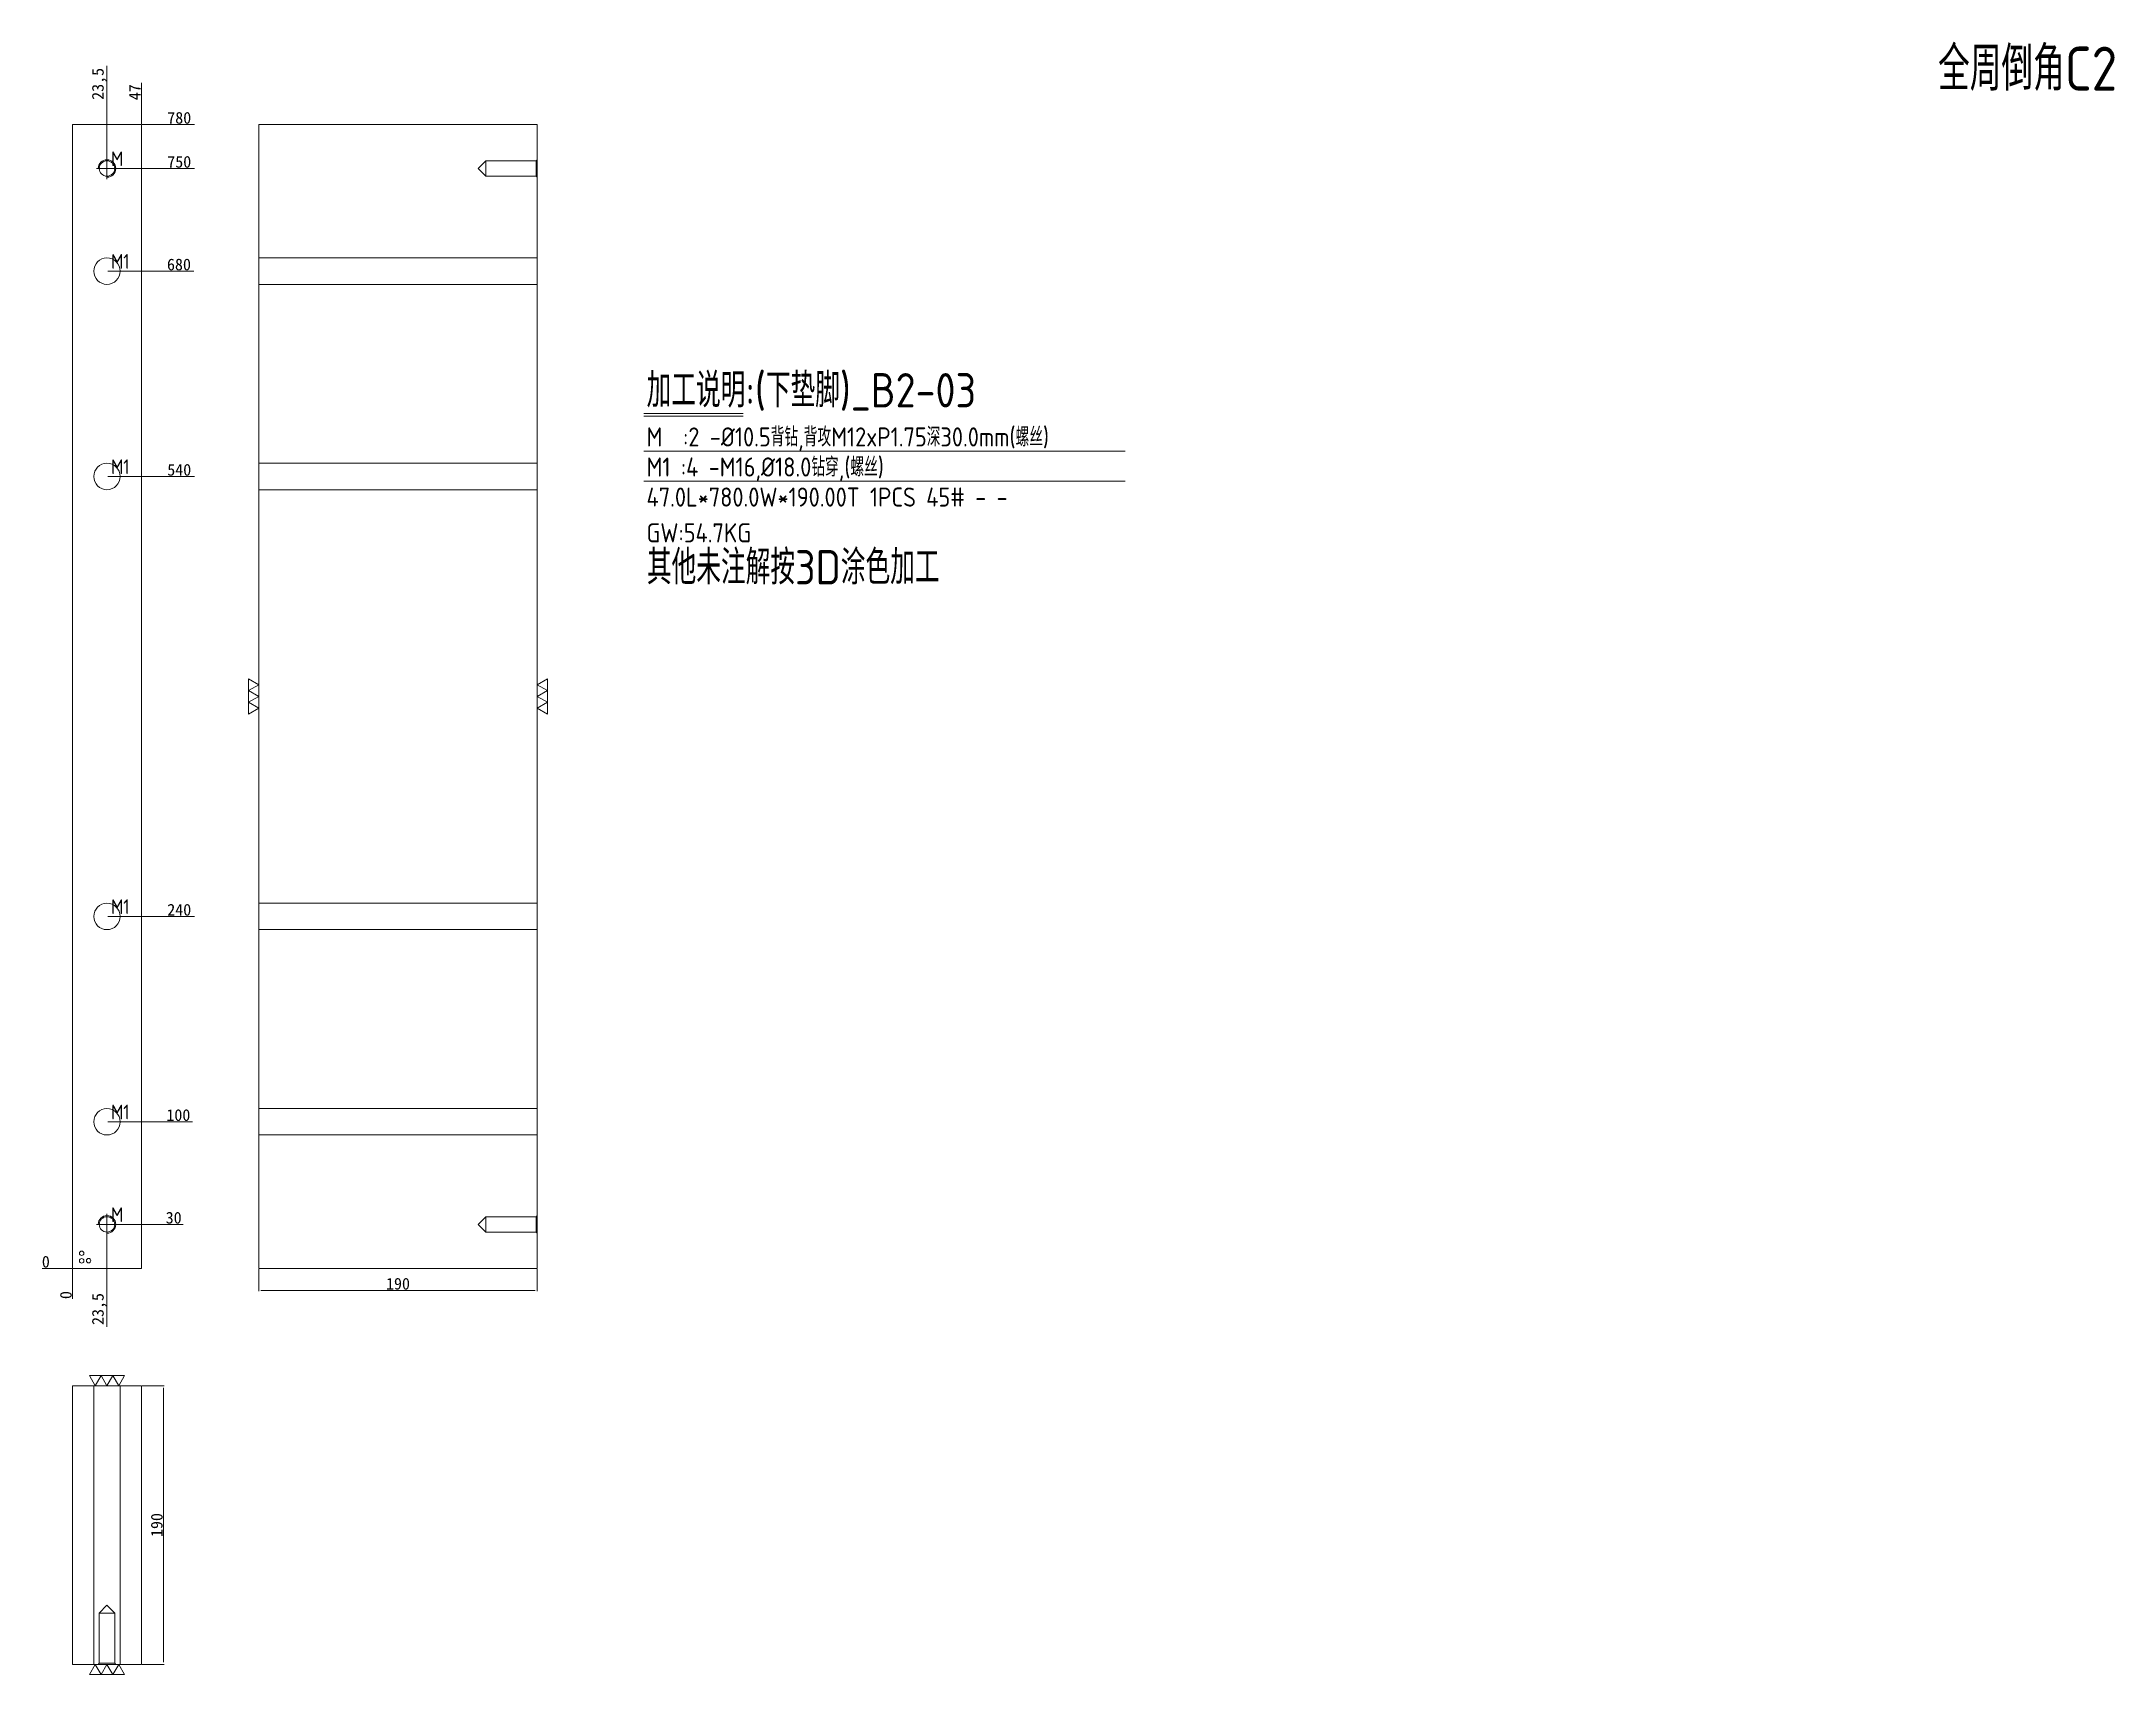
# Model space of a CAD drawing. Header units: millimetres. Extents: x 14296 to 15710, y 23513 to 24627.
import ezdxf

# ---------------------------------------------------------------- set-up
doc = ezdxf.new("R2010")
doc.units = ezdxf.units.MM
doc.linetypes.add('CENTER', pattern=[0])
doc.linetypes.add('DASHED', pattern=[0])
doc.layers.add('B2', color=7, linetype='Continuous', true_color=0xffffff)
doc.layers.add('U1', color=7, linetype='Continuous', true_color=0xffffff)
doc.layers.add('dim', color=4, linetype='Continuous')
doc.layers.add('dim_temp', color=161, linetype='Continuous', lineweight=9)
doc.styles.add('_PUG_ERP', font='txt')
doc.styles.add('gbenor', font='gbenor.shx', dxfattribs={"bigfont": 'gbcbig'})
doc.dimstyles.new('_PUG_ERP', dxfattribs={"dimtxt": 8, "dimasz": 1.5, "dimexe": 0.5, "dimexo": 0.5, "dimgap": 0.5, "dimtad": 1, "dimtxsty": '_PUG_ERP', "dimblk": 'CLOSEDBLANK', "dimcen": 0, "dimclrd": 4, "dimclre": 4, "dimclrt": 3, "dimazin": 3, "dimtfac": 1, "dimtmove": 0, "dimatfit": 3, "dimldrblk": 'CLOSEDBLANK', "dimlwd": 9, "dimlwe": 9})

# ---------------------------------------------------------------- blocks, each defined once
blk = doc.blocks.new('*D1266')
at = {"layer": 'Defpoints', "color": 0}
for p in [(14340.3, 23820), (14378.8, 23820), (14316.8, 23790)]:
    blk.add_point(p, dxfattribs=at)
at = {"layer": 'dim_temp', "color": 4, "lineweight": 9}
blk.add_line((14340.8, 23820), (14392.3, 23820), dxfattribs=at)
at = {"layer": 'dim_temp', "color": 3, "lineweight": 18, "insert": (14385.8, 23824.5), "char_height": 8, "attachment_point": 5, "style": '_PUG_ERP'}
blk.add_mtext('30', dxfattribs=at)
blk = doc.blocks.new('_ClosedBlank')
blk = doc.blocks.new('*D1267')
at = {"layer": 'Defpoints', "color": 0}
for p in [(14340.3, 23890), (14378.8, 23890), (14316.8, 23790)]:
    blk.add_point(p, dxfattribs=at)
at = {"layer": 'dim_temp', "color": 4, "lineweight": 9}
blk.add_line((14340.8, 23890), (14398.7, 23890), dxfattribs=at)
at = {"layer": 'dim_temp', "color": 3, "lineweight": 18, "insert": (14389, 23894.5), "char_height": 8, "attachment_point": 5, "style": '_PUG_ERP'}
blk.add_mtext('100', dxfattribs=at)
blk = doc.blocks.new('*D1268')
at = {"layer": 'Defpoints', "color": 0}
for p in [(14340.3, 24030), (14378.8, 24030), (14316.8, 23790)]:
    blk.add_point(p, dxfattribs=at)
at = {"layer": 'dim_temp', "color": 4, "lineweight": 9}
blk.add_line((14340.8, 24030), (14399.9, 24030), dxfattribs=at)
at = {"layer": 'dim_temp', "color": 3, "lineweight": 18, "insert": (14389.6, 24034.5), "char_height": 8, "attachment_point": 5, "style": '_PUG_ERP'}
blk.add_mtext('240', dxfattribs=at)
blk = doc.blocks.new('*D1269')
at = {"layer": 'Defpoints', "color": 0}
for p in [(14340.3, 24330), (14378.8, 24330), (14316.8, 23790)]:
    blk.add_point(p, dxfattribs=at)
at = {"layer": 'dim_temp', "color": 4, "lineweight": 9}
blk.add_line((14340.8, 24330), (14399.9, 24330), dxfattribs=at)
at = {"layer": 'dim_temp', "color": 3, "lineweight": 18, "insert": (14389.6, 24334.5), "char_height": 8, "attachment_point": 5, "style": '_PUG_ERP'}
blk.add_mtext('540', dxfattribs=at)
blk = doc.blocks.new('*D1270')
at = {"layer": 'Defpoints', "color": 0}
for p in [(14340.3, 24470), (14378.8, 24470), (14316.8, 23790)]:
    blk.add_point(p, dxfattribs=at)
at = {"layer": 'dim_temp', "color": 4, "lineweight": 9}
blk.add_line((14340.8, 24470), (14399.5, 24470), dxfattribs=at)
at = {"layer": 'dim_temp', "color": 3, "lineweight": 18, "insert": (14389.4, 24474.5), "char_height": 8, "attachment_point": 5, "style": '_PUG_ERP'}
blk.add_mtext('680', dxfattribs=at)
blk = doc.blocks.new('*D1271')
at = {"layer": 'Defpoints', "color": 0}
for p in [(14340.3, 24540), (14378.8, 24540), (14316.8, 23790)]:
    blk.add_point(p, dxfattribs=at)
at = {"layer": 'dim_temp', "color": 4, "lineweight": 9}
blk.add_line((14340.8, 24540), (14399.9, 24540), dxfattribs=at)
at = {"layer": 'dim_temp', "color": 3, "lineweight": 18, "insert": (14389.6, 24544.5), "char_height": 8, "attachment_point": 5, "style": '_PUG_ERP'}
blk.add_mtext('750', dxfattribs=at)
blk = doc.blocks.new('*D1272')
at = {"layer": 'Defpoints', "color": 0}
for p in [(14363.8, 24570), (14378.8, 24570), (14316.8, 23790)]:
    blk.add_point(p, dxfattribs=at)
at = {"layer": 'dim_temp', "color": 4, "lineweight": 9}
blk.add_line((14364.3, 24570), (14399.9, 24570), dxfattribs=at)
at = {"layer": 'dim_temp', "color": 3, "lineweight": 18, "insert": (14389.6, 24574.5), "char_height": 8, "attachment_point": 5, "style": '_PUG_ERP'}
blk.add_mtext('780', dxfattribs=at)
blk = doc.blocks.new('*D1273')
at = {"layer": 'Defpoints', "color": 0}
for p in [(14301.8, 23790), (14316.8, 23790), (14316.8, 23790)]:
    blk.add_point(p, dxfattribs=at)
at = {"layer": 'dim_temp', "color": 4, "lineweight": 9}
blk.add_line((14316.3, 23790), (14296, 23790), dxfattribs=at)
at = {"layer": 'dim_temp', "color": 3, "lineweight": 18, "insert": (14298.6, 23794.5), "char_height": 8, "attachment_point": 5, "style": '_PUG_ERP'}
blk.add_mtext('0', dxfattribs=at)
blk = doc.blocks.new('*D1274')
at = {"layer": 'Defpoints', "color": 0}
for p in [(14340.3, 23820), (14316.8, 23790), (14340.3, 23775)]:
    blk.add_point(p, dxfattribs=at)
at = {"layer": 'dim_temp', "color": 4, "lineweight": 9}
blk.add_line((14340.3, 23819.5), (14340.3, 23750.1), dxfattribs=at)
at = {"layer": 'dim_temp', "color": 3, "lineweight": 18, "insert": (14335.1, 23762.3), "char_height": 8, "attachment_point": 5, "rotation": 90, "style": '_PUG_ERP'}
blk.add_mtext('23,5', dxfattribs=at)
blk = doc.blocks.new('*D1275')
at = {"layer": 'Defpoints', "color": 0}
for p in [(14316.8, 23790), (14316.8, 23790), (14316.8, 23775)]:
    blk.add_point(p, dxfattribs=at)
at = {"layer": 'dim_temp', "color": 4, "lineweight": 9}
blk.add_line((14316.8, 23789.5), (14316.8, 23769.2), dxfattribs=at)
at = {"layer": 'dim_temp', "color": 3, "lineweight": 18, "insert": (14312.3, 23771.8), "char_height": 8, "attachment_point": 5, "rotation": 90, "style": '_PUG_ERP'}
blk.add_mtext('0', dxfattribs=at)
blk = doc.blocks.new('*D1276')
at = {"layer": 'Defpoints', "color": 0}
for p in [(14363.8, 24585), (14363.8, 24570), (14316.8, 23790)]:
    blk.add_point(p, dxfattribs=at)
at = {"layer": 'dim_temp', "color": 4, "lineweight": 9}
blk.add_line((14363.8, 24570.5), (14363.8, 24598.5), dxfattribs=at)
at = {"layer": 'dim_temp', "color": 3, "lineweight": 18, "insert": (14359.3, 24592), "char_height": 8, "attachment_point": 5, "rotation": 90, "style": '_PUG_ERP'}
blk.add_mtext('47', dxfattribs=at)
blk = doc.blocks.new('*D1277')
at = {"layer": 'Defpoints', "color": 0}
for p in [(14340.3, 24585), (14340.3, 24540), (14316.8, 23790)]:
    blk.add_point(p, dxfattribs=at)
at = {"layer": 'dim_temp', "color": 4, "lineweight": 9}
blk.add_line((14340.3, 24540.5), (14340.3, 24609.9), dxfattribs=at)
at = {"layer": 'dim_temp', "color": 3, "lineweight": 18, "insert": (14335.1, 24597.7), "char_height": 8, "attachment_point": 5, "rotation": 90, "style": '_PUG_ERP'}
blk.add_mtext('23,5', dxfattribs=at)
blk = doc.blocks.new('*D1278')
at = {"layer": 'Defpoints', "color": 0}
for p in [(14363.8, 23710), (14363.8, 23520), (14378.8, 23520)]:
    blk.add_point(p, dxfattribs=at)
at = {"layer": 'dim_temp', "color": 4, "lineweight": 9}
for p, q in [((14364.3, 23710), (14379.3, 23710)), ((14378.8, 23708.5), (14378.8, 23521.5)), ((14364.3, 23520), (14379.3, 23520))]:
    blk.add_line(p, q, dxfattribs=at)
at = {"layer": 'dim_temp', "color": 3, "lineweight": 18, "insert": (14374.3, 23615), "char_height": 8, "attachment_point": 5, "rotation": 90, "style": '_PUG_ERP'}
blk.add_mtext('190', dxfattribs=at)
blk = doc.blocks.new('*D1279')
at = {"layer": 'Defpoints', "color": 0}
for p in [(14443.8, 23790), (14633.8, 23790), (14633.8, 23775)]:
    blk.add_point(p, dxfattribs=at)
at = {"layer": 'dim_temp', "color": 4, "lineweight": 9}
for p, q in [((14443.8, 23789.5), (14443.8, 23774.5)), ((14633.8, 23789.5), (14633.8, 23774.5)), ((14445.3, 23775), (14632.3, 23775))]:
    blk.add_line(p, q, dxfattribs=at)
at = {"layer": 'dim_temp', "color": 3, "lineweight": 18, "insert": (14538.8, 23779.5), "char_height": 8, "attachment_point": 5, "style": '_PUG_ERP'}
blk.add_mtext('190', dxfattribs=at)

msp = doc.modelspace()

# ---------------------------------------------------------------- linework, layer by layer
at = {"layer": 'B2', "color": 135, "linetype": 'Continuous', "lineweight": 18}
for p, q in [((14316.814, 24570), (14363.814, 24570)), ((14316.814, 24570), (14316.814, 23790)), ((14363.814, 24570), (14363.814, 23790)), ((14633.814, 24570), (14443.814, 24570)), ((14443.814, 24570), (14443.814, 23790)), ((14633.814, 24570), (14633.814, 23790)), ((14363.814, 23790), (14316.814, 23790)), ((14443.814, 23790), (14633.814, 23790)), ((14316.814, 23710), (14316.814, 23520)), ((14363.814, 23710), (14316.814, 23710)), ((14363.814, 23710), (14363.814, 23520)), ((14316.814, 23520), (14363.814, 23520))]:
    msp.add_line(p, q, dxfattribs=at)
at = {"layer": 'B2', "color": 1, "linetype": 'CENTER', "lineweight": 18, "ltscale": 0.583504}
for p, q in [((14333.114, 24540), (14347.514, 24540)), ((14340.314, 24532.8), (14340.314, 24547.2)), ((14333.114, 23820), (14347.514, 23820)), ((14340.314, 23812.8), (14340.314, 23827.2))]:
    msp.add_line(p, q, dxfattribs=at)
at = {"layer": 'B2', "color": 5, "linetype": 'DASHED', "lineweight": 13, "ltscale": 0.583504}
for p, q in [((14598.814, 24545.253), (14593.561, 24540)), ((14593.561, 24540), (14598.814, 24534.747)), ((14633.067, 24545.253), (14598.814, 24545.253)), ((14598.814, 24534.747), (14598.814, 24545.253)), ((14598.814, 24534.747), (14633.067, 24534.747)), ((14633.814, 24546), (14633.067, 24545.253)), ((14633.067, 24545.253), (14633.067, 24534.747)), ((14633.067, 24534.747), (14633.814, 24534)), ((14598.814, 23825.253), (14593.561, 23820)), ((14593.561, 23820), (14598.814, 23814.747)), ((14633.067, 23825.253), (14598.814, 23825.253)), ((14598.814, 23825.253), (14598.814, 23814.747)), ((14598.814, 23814.747), (14633.067, 23814.747)), ((14633.814, 23826), (14633.067, 23825.253)), ((14633.067, 23814.747), (14633.067, 23825.253)), ((14633.067, 23814.747), (14633.814, 23814)), ((14340.314, 23560.253), (14335.061, 23555)), ((14345.567, 23555), (14340.314, 23560.253)), ((14335.061, 23555), (14335.061, 23520.747)), ((14335.061, 23555), (14345.567, 23555)), ((14345.567, 23520.747), (14345.567, 23555)), ((14335.061, 23520.747), (14334.314, 23520)), ((14335.061, 23520.747), (14345.567, 23520.747)), ((14346.314, 23520), (14345.567, 23520.747))]:
    msp.add_line(p, q, dxfattribs=at)
at = {"layer": 'B2', "color": 31, "linetype": 'DASHED', "lineweight": 13, "ltscale": 0.583504}
for p, q in [((14633.814, 24479.003), (14443.814, 24479.003)), ((14443.814, 24460.997), (14633.814, 24460.997)), ((14633.814, 24339.003), (14443.814, 24339.003)), ((14443.814, 24320.997), (14633.814, 24320.997)), ((14633.814, 24039.003), (14443.814, 24039.003)), ((14443.814, 24020.997), (14633.814, 24020.997)), ((14633.814, 23899.003), (14443.814, 23899.003)), ((14443.814, 23880.997), (14633.814, 23880.997)), ((14331.311, 23710), (14331.311, 23520)), ((14349.318, 23520), (14349.318, 23710))]:
    msp.add_line(p, q, dxfattribs=at)
at = {"layer": 'B2', "color": 30, "linetype": 'DASHED', "lineweight": 13, "ltscale": 0.583504}
for centre in [(14340.314, 24540), (14340.314, 23820)]:
    msp.add_circle(centre, 5.253, dxfattribs=at)
at = {"layer": 'B2', "color": 42, "linetype": 'Continuous', "lineweight": 18}
for centre in [(14340.314, 24470), (14340.314, 24330), (14340.314, 24030), (14340.314, 23890)]:
    msp.add_circle(centre, 9.004, dxfattribs=at)
at = {"layer": 'B2', "color": 30, "linetype": 'DASHED', "lineweight": 18, "ltscale": 0.583504}
for centre in [(14340.314, 24540), (14340.314, 23820)]:
    msp.add_arc(centre, 6, 270, 180, dxfattribs=at)
at = {"layer": 'dim', "color": 8, "linetype": 'Continuous', "lineweight": 18}
for p, q in [((14706.414, 24373.05), (14774.228, 24373.05)), ((14706.414, 24371.1), (14774.228, 24371.1)), ((14706.414, 24347.35), (15034.95, 24347.35)), ((14706.414, 24326.85), (15034.95, 24326.85))]:
    msp.add_line(p, q, dxfattribs=at)
at = {"layer": 'dim', "color": 20, "linetype": 'Continuous', "lineweight": 18}
for p, q in [((14443.814, 24188), (14436.886, 24192)), ((14436.886, 24192), (14436.886, 24168)), ((14443.814, 24188), (14436.886, 24184)), ((14443.814, 24180), (14436.886, 24184)), ((14633.814, 24188), (14640.742, 24192)), ((14633.814, 24188), (14640.742, 24184)), ((14633.814, 24180), (14640.742, 24184)), ((14640.742, 24192), (14640.742, 24168)), ((14443.814, 24180), (14436.886, 24176)), ((14443.814, 24172), (14436.886, 24176)), ((14443.814, 24172), (14436.886, 24168)), ((14633.814, 24180), (14640.742, 24176)), ((14633.814, 24172), (14640.742, 24176)), ((14633.814, 24172), (14640.742, 24168)), ((14332.314, 23710), (14328.314, 23716.928)), ((14352.314, 23716.928), (14328.314, 23716.928)), ((14332.314, 23710), (14336.314, 23716.928)), ((14340.314, 23710), (14336.314, 23716.928)), ((14340.314, 23710), (14344.314, 23716.928)), ((14348.314, 23710), (14344.314, 23716.928)), ((14348.314, 23710), (14352.314, 23716.928)), ((14332.314, 23520), (14328.314, 23513.072)), ((14332.314, 23520), (14336.314, 23513.072)), ((14340.314, 23520), (14336.314, 23513.072)), ((14340.314, 23520), (14344.314, 23513.072)), ((14348.314, 23520), (14344.314, 23513.072)), ((14348.314, 23520), (14352.314, 23513.072)), ((14352.314, 23513.072), (14328.314, 23513.072))]:
    msp.add_line(p, q, dxfattribs=at)
at = {"layer": 'dim', "lineweight": 18}
for centre in [(14323.022, 23800.32), (14323.022, 23795.15), (14327.763, 23795.258)]:
    msp.add_circle(centre, 1.523, dxfattribs=at)

# ---------------------------------------------------------------- texts
at = {"layer": 'dim', "color": 4, "lineweight": 18, "style": 'gbenor'}
for s, height, p in [('M', 10, (14343.074, 24541.631)), ('M1', 10, (14343.135, 24471.661)), ('加工说明:(下垫脚)_B2-03', 23.4, (14708.4, 24377.089)), ('M  :2 -%%c10.5背钻,背攻M12xP1.75深30.0mm(螺丝)', 13, (14708.364, 24350.46)), ('M1', 10, (14343.135, 24331.661)), ('M1 :4 -M16,%%c18.0钻穿,(螺丝)', 13, (14708.364, 24329.96)), ('47.0L*780.0W*190.00T 1PCS 45# - - ', 13, (14708.364, 24309.46)), ('GW:54.7KG ', 13, (14708.364, 24285.06)), ('M1', 10, (14343.135, 24031.661)), ('M1', 10, (14343.135, 23891.661)), ('M', 10, (14343.074, 23821.631))]:
    msp.add_text(s, height=height, dxfattribs=at).set_placement(p)
at = {"layer": 'dim', "color": 21, "lineweight": 18, "style": 'gbenor'}
msp.add_text('其他未注解按3D涂色加工', height=23.4, dxfattribs=at).set_placement((14708.583, 24256.389))
at = {"layer": 'U1', "color": 3, "lineweight": 18, "style": 'gbenor'}
msp.add_text('全周倒角C2', height=30, dxfattribs=at).set_placement((15589.342, 24593.099))

# ---------------------------------------------------------------- dimensions: what is measured, and where the dimension line sits
at = {"layer": 'dim_temp', "lineweight": 18}
for feature_location, offset, dtype, origin, picture, middle in [((14340.314, 24540), (0, 45), 1, (14316.814, 23790), '*D1277', (14335.053, 24597.69)), ((14363.814, 24570), (0, 15), 1, (14316.814, 23790), '*D1276', (14359.314, 24591.976)), ((14363.814, 24570), (15, 0), 0, (14316.814, 23790), '*D1272', (14389.6, 24574.5)), ((14340.314, 24540), (38.5, 0), 0, (14316.814, 23790), '*D1271', (14389.6, 24544.5)), ((14340.314, 24470), (38.5, 0), 0, (14316.814, 23790), '*D1270', (14389.41, 24474.5)), ((14340.314, 24330), (38.5, 0), 0, (14316.814, 23790), '*D1269', (14389.6, 24334.5)), ((14340.314, 24030), (38.5, 0), 0, (14316.814, 23790), '*D1268', (14389.6, 24034.5)), ((14340.314, 23890), (38.5, 0), 0, (14316.814, 23790), '*D1267', (14389.029, 23894.5)), ((14340.314, 23820), (38.5, 0), 0, (14316.814, 23790), '*D1266', (14385.791, 23824.5)), ((14340.314, 23820), (0, -45), 1, (14316.814, 23790), '*D1274', (14335.053, 23762.31)), ((14316.814476366, 23790), (-15, 0), 0, (14316.814476366, 23790), '*D1273', (14298.647809699, 23794.5)), ((14316.814476366, 23790), (0, -15), 1, (14316.814476366, 23790), '*D1275', (14312.314476366, 23771.833333333))]:
    dim = msp.add_ordinate_dim(feature_location=feature_location, offset=offset, dtype=dtype, origin=origin, dimstyle='_PUG_ERP', dxfattribs=at)
    dim.commit()
    dim.dimension.update_dxf_attribs({"geometry": picture, "text_midpoint": middle})
dim = msp.add_linear_dim(base=(14633.814, 23775), p1=(14443.814, 23790), p2=(14633.814, 23790), dimstyle='_PUG_ERP', dxfattribs=at)
dim.commit()
dim.dimension.update_dxf_attribs({"geometry": '*D1279', "text_midpoint": (14538.814, 23779.5)})
dim = msp.add_linear_dim(base=(14378.814, 23520), p1=(14363.814, 23710), p2=(14363.814, 23520), angle=90, dimstyle='_PUG_ERP', dxfattribs=at)
dim.commit()
dim.dimension.update_dxf_attribs({"geometry": '*D1278', "text_midpoint": (14374.314, 23615)})

doc.saveas('drawing.dxf')
